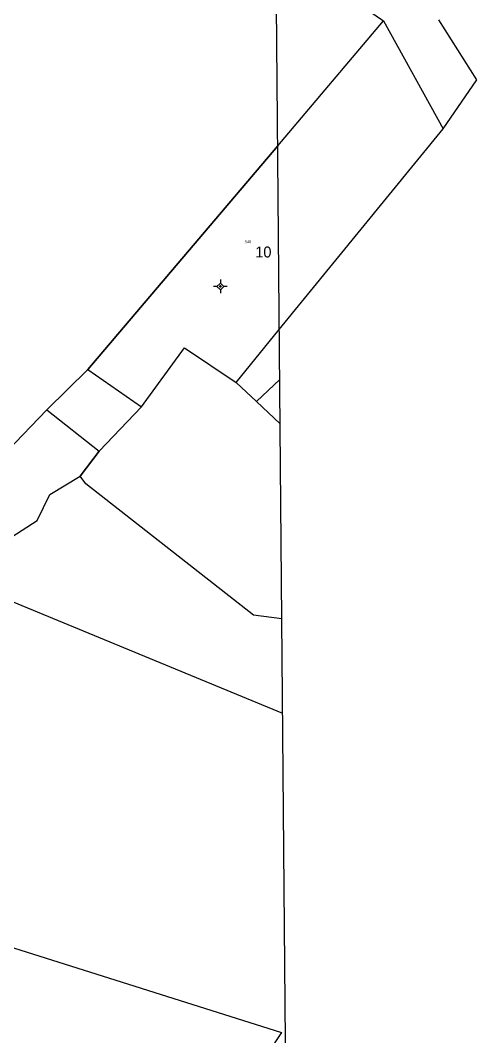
# Model space of a CAD drawing. Extents: x 530124 to 551589, y 1839482 to 1845671.
# Drawn here: x 551505.7 to 551589.5, y 1840077.5 to 1840263.9 of the extents above; entities that cross this region are included whole.
import ezdxf

# ---------------------------------------------------------------- set-up
doc = ezdxf.new("R2010")
doc.units = 0
for name, color, linetype in [('Level 10', 7, 'Continuous'), ('Level 11', 7, 'Continuous'), ('Level 14', 7, 'Continuous'), ('Level 22', 7, 'Continuous'), ('Level 6', 7, 'Continuous')]:
    doc.layers.add(name, color=color, linetype=linetype)

msp = doc.modelspace()

# ---------------------------------------------------------------- linework, layer by layer
at = {"layer": 'Level 10'}
msp.add_line((551572.36, 1840263.83), (551583.32, 1840244.05), dxfattribs=at)
for points in [[(551357.65, 1840297.99), (551396.26, 1840348.08), (551401.99, 1840355.9), (551521.92, 1840298.3), (551552.61, 1840277.33), (551572.36, 1840263.83)], [(551583.32, 1840244.05), (551589.47, 1840252.99), (551582.52, 1840264.03)], [(551503.24, 1840184.9), (551510.53, 1840192.45), (551518.09, 1840199.87), (551552.93, 1840240.92), (551572.36, 1840263.83)], [(551492.87, 1840161.96), (551508.79, 1840172.19), (551511.1, 1840176.91), (551516.63, 1840180.33), (551520.17, 1840184.91), (551527.95, 1840193.02), (551535.84, 1840203.87), (551545.29, 1840197.5), (551553.22, 1840207.2), (551583.32, 1840244.05)], [(551450.52, 1840110.75), (551553.65, 1840078.24), (551543.93, 1840063.6)]]:
    msp.add_lwpolyline(points, dxfattribs=at)
at = {"layer": 'Level 11'}
for p, q in [((551542.4, 1840215.74), (551541.78, 1840215.11)), ((551542.4, 1840216.36), (551542.4, 1840215.74)), ((551543.03, 1840215.11), (551542.4, 1840215.74)), ((551541.78, 1840215.11), (551541.15, 1840215.11)), ((551541.78, 1840215.11), (551542.4, 1840214.49)), ((551542.4, 1840214.49), (551543.03, 1840215.11)), ((551542.4, 1840214.49), (551542.4, 1840213.86)), ((551543.65, 1840215.11), (551543.03, 1840215.11))]:
    msp.add_line(p, q, dxfattribs=at)
msp.add_circle((551542.4, 1840215.11), 0.15, dxfattribs=at)
at = {"layer": 'Level 22'}
for points in [[(551555.04, 1839999.12), (551550.79, 1840485.07)], [(551552.93, 1840240.92), (551518.09, 1840199.87)], [(551545.29, 1840197.5), (551553.22, 1840207.2)], [(551527.95, 1840193.02), (551535.84, 1840203.87), (551545.29, 1840197.5)], [(551518.09, 1840199.87), (551510.53, 1840192.45)], [(551518.09, 1840199.87), (551527.95, 1840193.02)], [(551518.09, 1840199.87), (551527.95, 1840193.02)], [(551545.29, 1840197.5), (551549.03, 1840193.98)], [(551553.3, 1840198.02), (551549.03, 1840193.98)], [(551549.03, 1840193.98), (551553.37, 1840189.9)], [(551510.53, 1840192.45), (551503.24, 1840184.9)], [(551510.53, 1840192.45), (551520.17, 1840184.91)], [(551510.53, 1840192.45), (551520.17, 1840184.91)], [(551527.95, 1840193.02), (551520.17, 1840184.91)], [(551520.17, 1840184.91), (551516.63, 1840180.33)], [(551553.68, 1840154.13), (551548.47, 1840154.8), (551517.7, 1840178.92), (551516.63, 1840180.33)], [(551492.87, 1840161.96), (551553.84, 1840136.83)], [(551450.52, 1840110.75), (551553.65, 1840078.24), (551543.93, 1840063.6)]]:
    msp.add_lwpolyline(points, dxfattribs=at)

# ---------------------------------------------------------------- texts
at = {"layer": 'Level 14'}
msp.add_text('10', height=2, dxfattribs=at).set_placement((551548.81, 1840220.43))
at = {"layer": 'Level 6'}
msp.add_text('549', height=0.5, dxfattribs=at).set_placement((551546.92, 1840223.05))

doc.saveas('drawing.dxf')
